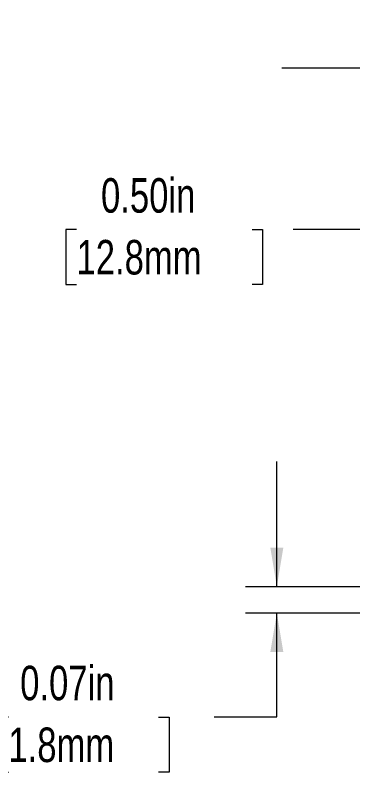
# Paper-space layout 'Inside Dim' of a CAD drawing. Header units: inches. Extents: x 0.04 to 7.3, y 0.02 to 5.63.
# Drawn here: x 3.775 to 4.673, y 1.241 to 3.257 of the extents above; entities that cross this region are included whole.
import ezdxf

# ---------------------------------------------------------------- set-up
doc = ezdxf.new("R2010")
doc.units = ezdxf.units.IN
doc.header["$MEASUREMENT"] = 0
doc.styles.add('SLDTEXTSTYLE0', font='TXT', dxfattribs={"width": 0.75})
doc.dimstyles.new('SLDDIMSTYLE2', dxfattribs={"dimtxt": 0.0918635171, "dimasz": 0.104, "dimexe": 0, "dimexo": 0.0625, "dimgap": 0.0229658793, "dimtad": 0, "dimtih": 1, "dimtoh": 1, "dimrnd": 1e-09, "dimzin": 0, "dimdsep": 46, "dimtxsty": 'SLDTEXTSTYLE0', "dimsah": 1, "dimcen": 0.09, "dimadec": 0, "dimazin": 0, "dimtfac": 1, "dimtmove": 0, "dimatfit": 0, "dimfxl": 1, "dimfrac": 2, "dimtolj": 1, "dimtzin": 12, "dimarcsym": 0})
doc.dimstyles.new('SLDDIMSTYLE4', dxfattribs={"dimtxt": 0.0918635171, "dimasz": 0.104, "dimexe": 0, "dimexo": 0.0625, "dimgap": 0.0229658793, "dimtad": 0, "dimtih": 1, "dimtoh": 1, "dimrnd": 1e-09, "dimdsep": 46, "dimtxsty": 'SLDTEXTSTYLE0', "dimsah": 1, "dimcen": 0.09, "dimadec": 0, "dimazin": 2, "dimtfac": 1, "dimtmove": 0, "dimatfit": 0, "dimfxl": 1, "dimfrac": 2, "dimtolj": 1, "dimtzin": 12, "dimarcsym": 0})
doc.dimstyles.new('SLDDIMSTYLE6', dxfattribs={"dimtxt": 0.0918635171, "dimasz": 0.104, "dimexe": 0, "dimexo": 0.0625, "dimgap": 0.0229658793, "dimtad": 0, "dimtih": 1, "dimtoh": 1, "dimrnd": 1e-09, "dimzin": 12, "dimdsep": 46, "dimtxsty": 'SLDTEXTSTYLE0', "dimsah": 1, "dimcen": 0.09, "dimadec": 0, "dimazin": 3, "dimtfac": 1, "dimtmove": 0, "dimatfit": 0, "dimfxl": 1, "dimfrac": 2, "dimtolj": 1, "dimtzin": 12, "dimarcsym": 0})

# ---------------------------------------------------------------- blocks, each defined once
blk = doc.blocks.new('_D_10')
at = {"color": 7, "linetype": 'Continuous', "lineweight": 0, "ltscale": 0.6666666667}
for p, q in [((4.8177610038, 2.1294013043), (4.8177610038, 3.1993094408)), ((5.8227610038, 2.1294013043), (5.8227610038, 3.1993094408)), ((4.8177610038, 3.1159761074), (4.4844276705, 3.1159761074)), ((5.0923447871, 3.1152743522), (5.0643551216, 3.1152743522)), ((5.0643551216, 3.1152743522), (5.0643551216, 2.9694410191)), ((5.5595728474, 3.1152743522), (5.587562513, 3.1152743522)), ((5.587562513, 3.1152743522), (5.587562513, 2.9694410191)), ((5.8227610038, 3.1159761074), (6.1560943372, 3.1159761074)), ((5.0643551216, 2.9694410191), (5.0923447871, 2.9694410191)), ((5.587562513, 2.9694410191), (5.5595728474, 2.9694410191))]:
    blk.add_line(p, q, dxfattribs=at)
for points in [[(4.8177610038, 3.1159761074), (4.7137610038, 3.1333094408), (4.7137610038, 3.0986427741)], [(5.8227610038, 3.1159761074), (5.9267610038, 3.0986427741), (5.9267610038, 3.1333094408)]]:
    blk.add_solid(points, dxfattribs=at)
at = {"color": 7, "linetype": 'Continuous', "lineweight": 0, "ltscale": 0.6666666667, "char_height": 0.0918635171, "attachment_point": 1, "style": 'SLDTEXTSTYLE0'}
for s, insert in [('1.01in', (5.1576061654, 3.2523524296)), ('25.5mm', (5.0923447871, 3.0878593108))]:
    blk.add_mtext(s, dxfattribs=dict(at, insert=insert))
blk = doc.blocks.new('_D_12')
at = {"color": 7, "linetype": 'Continuous', "lineweight": 0, "ltscale": 0.6666666667}
for p, q in [((4.4709063239, 1.736067971), (4.4709063239, 2.0694013043)), ((4.7844276705, 1.736067971), (4.3875729905, 1.736067971)), ((4.7844276705, 1.666067971), (4.3875729905, 1.666067971)), ((4.4709063239, 1.3893239502), (4.4709063239, 1.666067971)), ((3.7565718893, 1.388622195), (3.7285822238, 1.388622195)), ((3.7285822238, 1.388622195), (3.7285822238, 1.2427888619)), ((4.1559230093, 1.388622195), (4.1839126749, 1.388622195)), ((4.1839126749, 1.388622195), (4.1839126749, 1.2427888619)), ((4.3042396572, 1.3893239502), (4.4709063239, 1.3893239502)), ((3.7285822238, 1.2427888619), (3.7565718893, 1.2427888619)), ((4.1839126749, 1.2427888619), (4.1559230093, 1.2427888619))]:
    blk.add_line(p, q, dxfattribs=at)
for points in [[(4.4709063239, 1.736067971), (4.4882396572, 1.840067971), (4.4535729905, 1.840067971)], [(4.4709063239, 1.666067971), (4.4535729905, 1.562067971), (4.4882396572, 1.562067971)]]:
    blk.add_solid(points, dxfattribs=at)
at = {"color": 7, "linetype": 'Continuous', "lineweight": 0, "ltscale": 0.6666666667, "char_height": 0.0918635171, "attachment_point": 1, "style": 'SLDTEXTSTYLE0'}
for s, insert in [('0.07in', (3.7878947975, 1.5257002724)), ('1.8mm', (3.7565718893, 1.3612071536))]:
    blk.add_mtext(s, dxfattribs=dict(at, insert=insert))
blk = doc.blocks.new('_D_15')
at = {"color": 7, "linetype": 'Continuous', "lineweight": 0, "ltscale": 0.6666666667}
for p, q in [((4.8177610038, 2.1294013043), (4.8177610038, 2.7703711886)), ((5.3202610038, 2.0351044293), (5.3202610038, 2.7703711886)), ((3.937779606, 2.6863361), (3.9097899405, 2.6863361)), ((3.9097899405, 2.6863361), (3.9097899405, 2.5405027669)), ((4.4050076663, 2.6863361), (4.4329973319, 2.6863361)), ((4.4329973319, 2.6863361), (4.4329973319, 2.5405027669)), ((4.8177610038, 2.6870378552), (4.5143917519, 2.6870378552)), ((5.3202610038, 2.6870378552), (5.6535943372, 2.6870378552)), ((3.9097899405, 2.5405027669), (3.937779606, 2.5405027669)), ((4.4329973319, 2.5405027669), (4.4050076663, 2.5405027669))]:
    blk.add_line(p, q, dxfattribs=at)
for points in [[(4.8177610038, 2.6870378552), (4.7137610038, 2.7043711886), (4.7137610038, 2.6697045219)], [(5.3202610038, 2.6870378552), (5.4242610038, 2.6697045219), (5.4242610038, 2.7043711886)]]:
    blk.add_solid(points, dxfattribs=at)
at = {"color": 7, "linetype": 'Continuous', "lineweight": 0, "ltscale": 0.6666666667, "char_height": 0.0918635171, "attachment_point": 1, "style": 'SLDTEXTSTYLE0'}
for s, insert in [('0.50in', (4.0030409843, 2.8234141774)), ('12.8mm', (3.937779606, 2.6589210586))]:
    blk.add_mtext(s, dxfattribs=dict(at, insert=insert))

psp = doc.layouts.new('Inside Dim')

# ---------------------------------------------------------------- dimensions: what is measured, and where the dimension line sits
at = {"color": 7, "linetype": 'Continuous', "lineweight": 0, "ltscale": 0.6666666667}
for base, p1, p2, dimstyle, picture, middle in [((5.8227610038, 3.1159761074), (4.8177610038, 2.096067971), (5.8227610038, 2.096067971), 'SLDDIMSTYLE6', '_D_10', (5.3259588203, 3.1159761074)), ((4.8177610038, 2.6870378552), (5.3202610038, 2.001771096), (4.8177610038, 2.096067971), 'SLDDIMSTYLE2', '_D_15', (4.1713936392, 2.6870378552))]:
    dim = psp.add_linear_dim(base=base, p1=p1, p2=p2, dimstyle=dimstyle, dxfattribs=at)
    dim.commit()
    dim.dimension.update_dxf_attribs({"geometry": picture, "text_midpoint": middle, "dimtype": 160})
dim = psp.add_linear_dim(base=(4.4709063239, 1.666067971), p1=(4.8177610038, 1.736067971), p2=(4.8177610038, 1.666067971), angle=90, dimstyle='SLDDIMSTYLE4', dxfattribs=at)
dim.commit()
dim.dimension.update_dxf_attribs({"geometry": '_D_12', "text_midpoint": (4.4709063239, 1.3893239502), "dimtype": 160})

doc.saveas('drawing.dxf')
